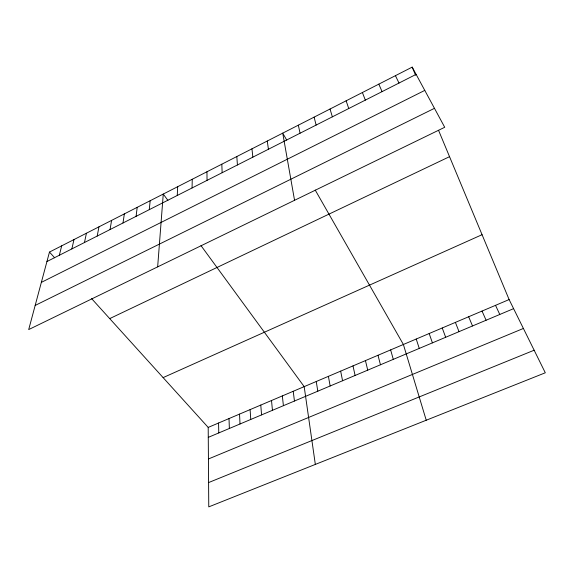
<?xml version="1.0" encoding="UTF-8"?>
<svg xmlns="http://www.w3.org/2000/svg" width="574" height="574" viewBox="0 0 574 574"><rect width="100%" height="100%" fill="white"/><g stroke="black" fill="none" stroke-linecap="round" stroke-linejoin="round"><path stroke-width="0.86" d="M192.068 187.963L192.254 179.267M177.251 195.476L177.689 186.694M157.656 266.867L163.267 194.048L167.888 200.362M149.269 209.668L150.173 200.721M136.081 216.355L137.2 207.336M123.008 222.985L124.343 213.894M110.043 229.55L111.593 220.394M97.2 236.065L98.958 226.838M84.471 242.522L86.423 233.231M71.85 248.922L74.003 239.559M59.337 255.265L61.691 245.837M49.479 252.065L28.7 329.576L444.714 127.277L412.197 67.122L49.479 252.065L54.645 257.776M46.932 261.55L416.114 74.376M41.357 282.372L424.774 90.391M35.172 305.433L434.461 108.321M109.706 318.606L449.535 156.673M163.116 377.613L482.067 234.694M208.197 427.415L509.116 299.563L545.3 372.784L208.764 506.878L208.197 427.415L91.625 298.631M208.269 437.366L513.601 308.647M208.419 458.978L523.395 328.457M208.592 482.569L534.15 350.219M201.008 245.629L304.184 386.632L315.334 464.416M286.713 140.121L282.724 133.139L294.555 200.297M315.226 190.073L403.386 344.486L426.231 420.225M395.421 75.675L399.009 83.051M495.52 305.339L499.789 314.466M482.038 311.072L486.092 320.242M378.818 84.141L382.083 91.632M468.657 316.755L472.51 325.975M412.197 67.122L415.576 75.223M438.536 130.291L509.116 299.563M455.39 322.387L459.035 331.65M362.395 92.522L365.329 100.12M442.231 327.984L445.668 337.282M429.18 333.53L432.416 342.872M346.129 100.809L348.755 108.522M416.229 339.026L419.264 348.418M330.036 109.017L332.353 116.838M390.636 349.903L393.29 359.367M377.993 355.277L380.462 364.777M314.107 117.139L316.123 125.067M365.451 360.601L367.726 370.144M353.003 365.889L355.098 375.468M298.337 125.182L300.058 133.218M340.655 371.141L342.57 380.749M328.407 376.343L330.143 385.986M316.245 381.509L317.809 391.181M267.269 141.017L268.417 149.254M293.221 391.296L294.455 401.032M282.329 395.916L283.413 405.689M251.964 148.824L252.84 157.154M271.516 400.516L272.449 410.31M260.775 405.079L261.565 414.894M236.818 156.544L237.421 164.975M250.113 409.606L250.752 419.451M239.53 414.105L240.018 423.978M221.815 164.193L222.152 172.717M229.012 418.575L229.363 428.469M218.565 423.009L218.78 432.932M206.963 171.77L207.035 180.38"/></g></svg>
